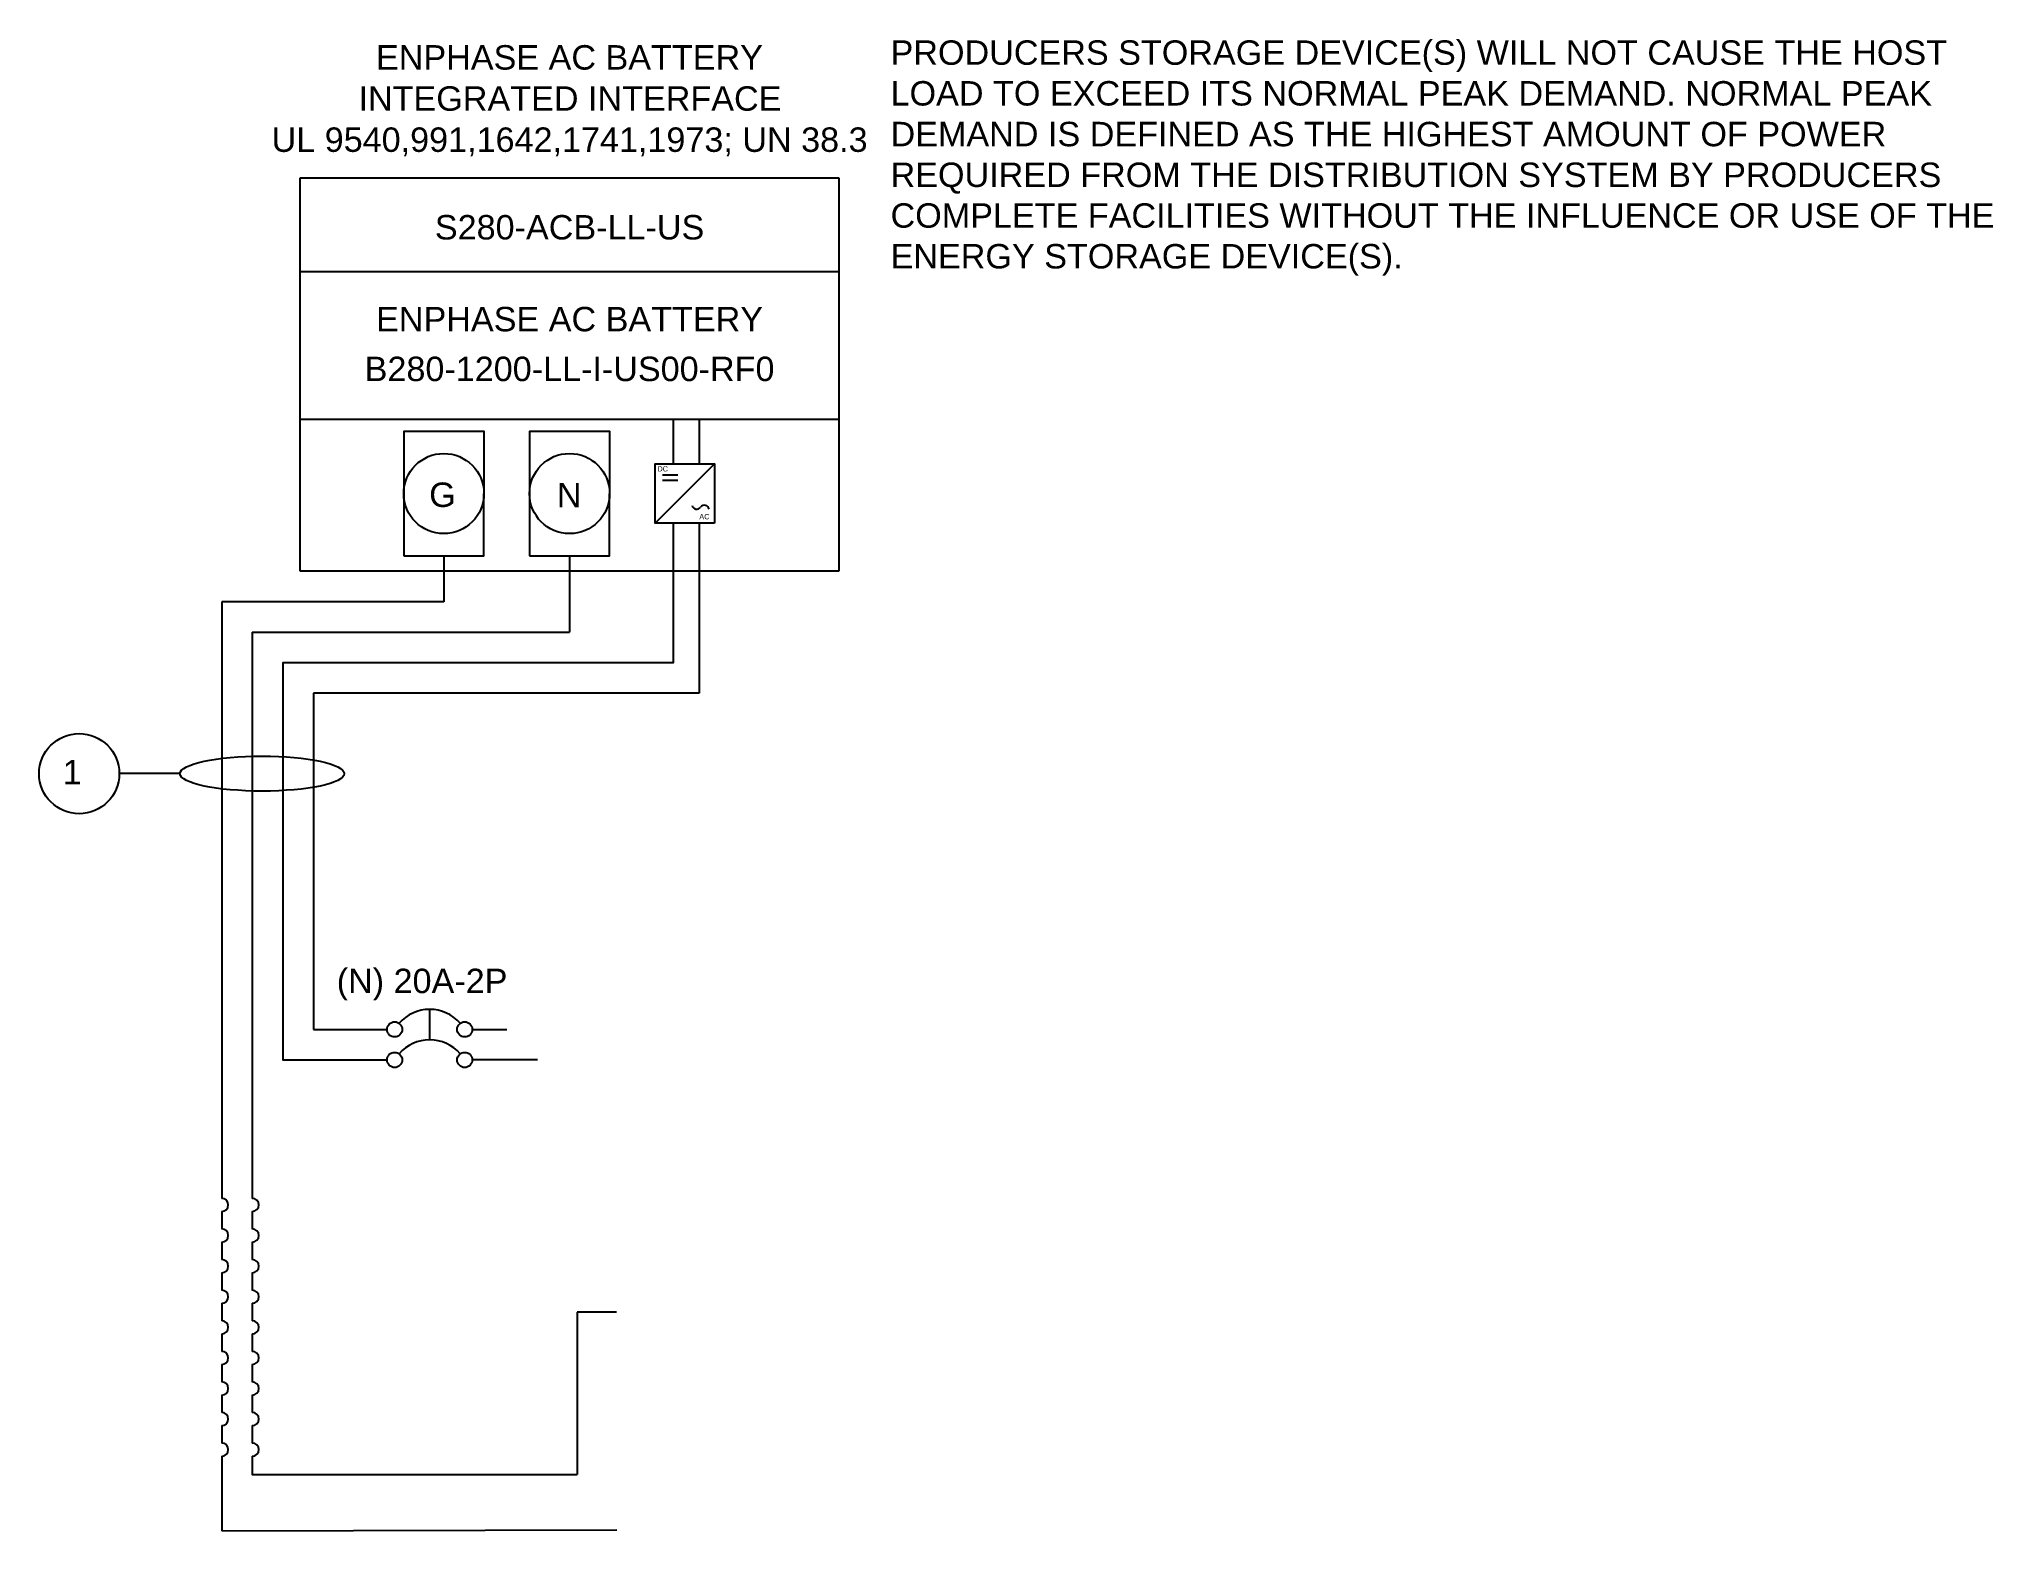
# Model space of a CAD drawing. Header units: inches. Extents: x 248.8 to 312.7, y 0.5 to 49.3.
import ezdxf
from ezdxf.enums import TextEntityAlignment as Align

# ---------------------------------------------------------------- set-up
doc = ezdxf.new("R2010")
doc.units = ezdxf.units.IN
doc.header["$MEASUREMENT"] = 0
doc.layers.add('Ground', color=3, linetype='Continuous')
doc.layers.add('wirecallout', color=4, linetype='Continuous', lineweight=25)
doc.styles.get("Standard").update_dxf_attribs({"font": 'arial.ttf'})

# ---------------------------------------------------------------- blocks, each defined once
blk = doc.blocks.new('*U19')
for p, q in [((-1.775, 10.511), (-1.775, 23.386)), ((-1.775, 23.386), (15.859, 23.386)), ((15.859, 23.386), (15.859, 10.511)), ((11.782, 14.019), (9.844, 12.081)), ((10.587, 13.654), (10.089, 13.654)), ((10.587, 13.474), (10.089, 13.474)), ((11.284, 12.081), (11.284, 6.511)), ((7.042, 11.013), (7.042, 8.511)), ((15.859, 10.511), (-1.775, 10.511)), ((-3.344, 8.511), (-3.344, -10.026)), ((-3.344, 8.511), (7.042, 8.511)), ((11.284, 6.511), (-1.344, 6.511)), ((-1.344, 6.511), (-1.344, -4.493)), ((-5.711, 3.88), (-7.699, 3.88)), ((2.462, -4.838), (2.462, -3.838)), ((-1.344, -4.493), (1.067, -4.493)), ((5.991, -5.493), (3.857, -5.493)), ((8.582, -13.751), (7.287, -13.751)), ((7.287, -13.751), (7.287, -19.072)), ((-3.344, -18.468), (-3.344, -19.072))]:
    blk.add_line(p, q)
for points in [[(-1.775, 20.322), (15.859, 20.322), (15.859, 15.473), (-1.775, 15.473)], [(5.729, 11.013), (8.354, 11.013), (8.359, 15.087), (5.729, 15.087)], [(11.782, 12.081), (9.844, 12.081), (9.844, 14.019), (11.782, 14.019)]]:
    blk.add_lwpolyline(points, close=True)
for points in [[(10.428, 15.473), (10.428, 14.019)], [(11.284, 15.473), (11.284, 14.019)], [(10.428, 12.081), (10.428, 7.511), (-2.344, 7.511), (-2.344, -5.493), (1.067, -5.493)], [(3.857, -4.493), (4.991, -4.493)], [(-3.344, -10.456), (-3.344, -11.027)], [(-3.344, -11.457), (-3.344, -12.03)], [(-3.344, -12.46), (-3.344, -13.031)], [(-3.344, -13.461), (-3.344, -14.033)], [(-3.344, -14.463), (-3.344, -15.034)], [(-3.344, -15.464), (-3.344, -16.035)], [(-3.344, -16.465), (-3.344, -17.036)], [(-3.344, -17.467), (-3.344, -18.037)], [(-3.344, -18.468), (-3.344, -19.072), (7.287, -19.072)]]:
    blk.add_lwpolyline(points)
for centre, radius in [((7.042, 13.05), 1.312), ((-9.011, 3.88), 1.312), ((1.315, -4.493), 0.248), ((3.609, -4.493), 0.248), ((1.315, -5.493), 0.248), ((3.609, -5.493), 0.248)]:
    blk.add_circle(centre, radius)
for centre, radius, start, end in [((11.206, 12.691), 0.154, 190.27776, 324.5251), ((11.456, 12.513), 0.154, 10.27776, 144.5251), ((2.462, -5.17), 1.332, 41.24081, 138.75919), ((2.462, -6.17), 1.332, 41.24081, 138.75919), ((-3.344, -10.241), 0.215, 270, 90), ((-3.344, -11.242), 0.215, 270, 90), ((-3.344, -12.245), 0.215, 270, 90), ((-3.344, -13.246), 0.215, 270, 90), ((-3.344, -14.248), 0.215, 270, 90), ((-3.344, -15.249), 0.215, 270, 90), ((-3.344, -16.25), 0.215, 270, 90), ((-3.344, -17.251), 0.215, 270, 90), ((-3.344, -18.252), 0.215, 270, 90)]:
    blk.add_arc(centre, radius, start, end)
at = {"layer": 'Ground'}
for p, q in [((2.925, 11.013), (2.925, 9.511)), ((2.925, 9.511), (-4.344, 9.511)), ((-4.344, -14.463), (-4.344, -15.034)), ((-4.344, -15.464), (-4.344, -16.035)), ((-4.344, -16.465), (-4.344, -17.036)), ((-4.344, -17.467), (-4.344, -18.037)), ((-4.344, -18.468), (-4.344, -20.914)), ((-4.344, -20.914), (8.584, -20.881))]:
    blk.add_line(p, q, dxfattribs=at)
blk.add_lwpolyline([(1.612, 11.013), (4.237, 11.013), (4.242, 15.087), (1.612, 15.087)], close=True, dxfattribs=at)
for points in [[(-4.344, 9.511), (-4.344, -10.026)], [(-4.344, -10.456), (-4.344, -11.027)], [(-4.344, -11.457), (-4.344, -12.03)], [(-4.344, -12.46), (-4.344, -13.031)], [(-4.344, -13.461), (-4.344, -14.033)]]:
    blk.add_lwpolyline(points, dxfattribs=at)
blk.add_circle((2.925, 13.05), 1.312, dxfattribs=at)
for centre in [(-4.344, -10.241), (-4.344, -11.242), (-4.344, -12.245), (-4.344, -13.246), (-4.344, -14.248), (-4.344, -15.249), (-4.344, -16.25), (-4.344, -17.251), (-4.344, -18.252)]:
    blk.add_arc(centre, 0.215, 270, 90, dxfattribs=at)
at = {"layer": 'wirecallout', "color": 7}
blk.add_ellipse((-3.022, 3.88), major_axis=(2.689, 0), ratio=0.212559, dxfattribs=at)
for s, p in [('ENPHASE AC BATTERY', (7.038, 26.932)), ('INTEGRATED INTERFACE', (7.055, 25.585)), ('UL 9540,991,1642,1741,1973; UN 38.3', (7.042, 24.238)), ('S280-ACB-LL-US', (7.042, 21.37)), ('ENPHASE AC BATTERY', (7.042, 18.363)), ('B280-1200-LL-I-US00-RF0', (7.042, 16.733))]:
    blk.add_text(s, height=0.8).set_placement(p, align=Align.CENTER)
blk.add_text('(N) 20A-2P', height=0.8).set_placement((-0.581, -3.306))
at = {"attachment_point": 3}
for s, width, gutter_width, insert, char_height in [('\\pxql;PRODUCERS STORAGE DEVICE(S) WILL NOT CAUSE THE HOST LOAD TO EXCEED ITS NORMAL PEAK DEMAND. NORMAL PEAK DEMAND IS DEFINED AS THE HIGHEST AMOUNT OF POWER REQUIRED FROM THE DISTRIBUTION SYSTEM BY PRODUCERS COMPLETE FACILITIES WITHOUT THE INFLUENCE OR USE OF THE ENERGY STORAGE DEVICE(S).', 36.9047, 5, (54.454, 27.889), 0.8), ('1', 15.65697, 1.001, (-8.927, 4.329), 0.801)]:
    blk.add_mtext_dynamic_manual_height_columns(s, width=width, gutter_width=gutter_width, heights=[0], dxfattribs=dict(at, insert=insert, char_height=char_height))
at = {"rotation": 360}
for s, width, gutter_width, insert, char_height, attachment_point in [('DC', 3.78934, 0.242, (10.262, 13.945), 0.1704, 3), ('N', 15.65697, 1.001, (7.433, 12.6), 0.801, 9), ('AC', 3.78934, 0.242, (11.62, 12.379), 0.1704, 3)]:
    blk.add_mtext_dynamic_manual_height_columns(s, width=width, gutter_width=gutter_width, heights=[0], dxfattribs=dict(at, insert=insert, char_height=char_height, attachment_point=attachment_point))
at = {"layer": 'Ground', "insert": (3.316, 12.6), "char_height": 0.801, "attachment_point": 9, "rotation": 360}
blk.add_mtext_dynamic_manual_height_columns('G', width=15.65697, gutter_width=1.001, heights=[0], dxfattribs=at)

msp = doc.modelspace()

# ---------------------------------------------------------------- block references
msp.add_blockref('*U19', (259.077, 21.377))

doc.saveas('drawing.dxf')
